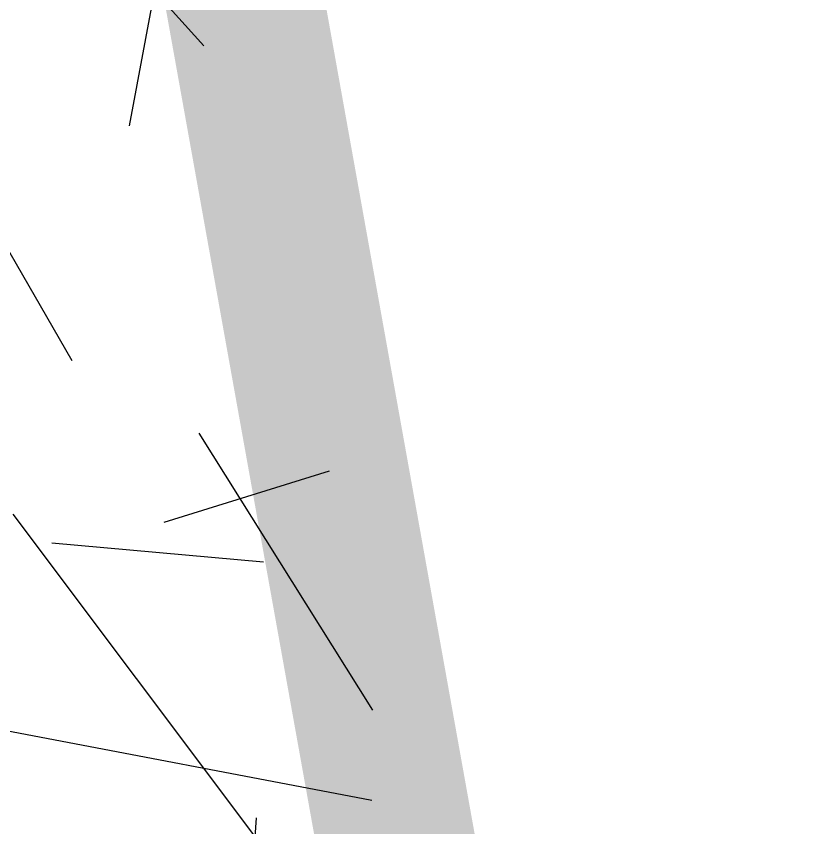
# Model space of a CAD drawing. Extents: x 2498567 to 2501210, y 7092229 to 7094464.
# Drawn here: x 2499266.35 to 2499271.87, y 7093070.28 to 7093075.86 of the extents above; entities that cross this region are included whole.
import ezdxf

# ---------------------------------------------------------------- set-up
doc = ezdxf.new("R2010")
doc.units = 0
doc.header["$MEASUREMENT"] = 0
doc.linetypes.add('HIDDEN', pattern=[0.375, 0.25, -0.125])
doc.layers.add('LEGEND', color=7, linetype='Continuous')
doc.layers.add('LIMITS OF DISTURBANCE', color=1, linetype='HIDDEN')

# ---------------------------------------------------------------- blocks, each defined once
blk = doc.blocks.new('A$C1BCF5D60')
at = {"layer": 'LEGEND'}
h = blk.add_hatch(dxfattribs=at)
h.set_pattern_fill('GRAVEL', color=4, scale=10.8528510774122, angle=129.124400926721, style=0)
h.set_pattern_definition([(357.1372009267208, (15916.31311800191, 4738.833656704053), (130.5603372701715, -5.72122700219149), [1.460099172550726, -144.5500785509477]), (314.0941009267209, (15917.77139755059, 4738.760732345283), (-90.59793670867468, 94.18465577008551), [2.50557602254, -248.0519502615025]), (261.6348009267209, (15919.51487543993, 4736.96123461239), (24.13137186543606, 159.5243702756268), [1.766713921189779, -174.9048952548096]), (36.39810092672096, (15924.29053010559, 4735.389722683467), (-175.2361991529803, -128.5449724335957), [2.281681704812985, -225.8864453650813]), (61.95810092672095, (15926.12708634464, 4736.74365421664), (-66.79162189234482, -124.2756629381569), [2.237369513863911, -221.4998857523574]), (126.3981009267209, (15927.17891505966, 4738.718367442489), (128.5449724335956, -175.2361991529803), [2.281681704812986, -225.8864453650813]), (166.8186009267209, (15925.82498351811, 4740.554923688993), (173.2207922665353, -40.97016353500707), [3.017407332201836, -298.7230871252582]), (201.3797009267209, (15922.88707775576, 4741.242994899862), (-233.164367795228, -91.72485206060531), [2.848743173607774, -282.0256718628293]), (250.5540009267209, (15920.23437031778, 4740.204492719844), (-54.66637152650074, -156.3820573726983), [2.289408934780087, -226.6517341588033]), (304.3608009267209, (15919.47218211321, 4738.045679653995), (-66.91106289810162, 99.46157073667408), [2.613713830675332, -128.0719234388359]), (351.5218009267209, (15920.94736615336, 4735.888059225865), (174.7919899139877, -25.70253488157283), [3.380098762357875, -334.6300270890044]), (267.9385009267204, (15917.59498941107, 4743.793411198072), (-2.578841289585853, -100.0251100609185), [1.153668922379991, -114.2137116939175]), (300.5936009267209, (15917.55348873371, 4742.640483993106), (-72.18794015380111, 123.148678054099), [2.19484804334261, -217.2904772277702]), (354.1244009267209, (15918.67055009259, 4740.751157415099), (8.419402959324149, 6.848218981131218), [1.534821052218696, -13.81342202852151]), (332.3230009267209, (15918.13959723478, 4739.340013362467), (-51.07989433117261, 28.40055670250944), [0.826531432353558, -81.8263187760231]), (60.92580092672092, (15918.87155442731, 4738.956101847813), (-18.40998711138885, -28.96405205592868), [1.168884619590526, -57.27550915270195]), (160.0882009267209, (15919.43956578476, 4739.977699548006), (-37.38345865989518, 11.56173367895857), [1.898478386120638, -61.38397530941818]), (290.6895009267208, (15917.65458722599, 4740.624270084314), (-5.277049790059991, 23.6870102937917), [1.372787985632939, -32.94694421374378]), (145.5139009267209, (15922.84352019895, 4734.072849632241), (-93.74032335766616, 63.64942138768016), [1.92312521091744, -190.389884259125]), (199.4706009267209, (15921.25835331995, 4735.161736856215), (120.0062567747704, 41.65283870511102), [1.613395694019175, -159.7258372695149]), (62.32300092672091, (15915.97070715949, 4739.254626709968), (-28.40055670250944, -51.07989433117261), [1.653052011856037, -80.99979819652059]), (112.7349009267209, (15916.73853020091, 4740.718541109934), (43.22404399189125, -104.7386227099313), [1.92312521091744, -190.3898842591251]), (108.5684009267209, (15928.06354842894, 4738.318744103424), (17.40232994144542, -55.79342360623096), [1.854535192108196, -90.87226782470589]), (63.89950092672092, (15927.47299774829, 4740.076741156168), (-58.37240188323283, -117.4273449229066), [1.553889511561723, -153.8352895544831]), (195.925800926721, (15924.3216253384, 4746.187037578784), (-55.79344230174243, -17.4022705995037), [1.653052011856039, -80.99979819652069]), (146.4784009267209, (15922.73201628309, 4745.733451241627), (122.7043881607795, -82.05939180281959), [1.819274278957684, -180.1076652385122]), (198.568400926721, (15927.6772515974, 4742.061531396583), (55.79342360623096, 17.40232994144539), [0.9272675960540986, -91.79953542076005]), (230.4343009267209, (15924.73251835164, 4745.681873553433), (-26.8294071026448, -35.81225301744154), [0.5533868764372472, -54.78550697145794]), (295.0882009267208, (15924.38003050443, 4745.255268715322), (-12.12527032683308, 32.10640921710102), [2.237369513863908, -42.51007502766964]), (315.1334009267208, (15925.32870385796, 4743.228977798484), (-76.90156152128333, 77.34578925434822), [2.073437198339599, -205.2699896086413]), (72.8145009267209, (15920.19731181581, 4740.594039062038), (-9.990570983645082, -22.11584228513623), [1.56521988808654, -37.56528816692804]), (122.2816009267209, (15920.6597825163, 4742.089377124794), (-99.58081426231055, 156.8262891702904), [2.732682784185905, -270.5351289618084]), (190.069800926721, (15919.20031030895, 4744.399673710577), (86.32867334959019, 14.25991902252066), [1.117366135526047, -110.619573002611]), (219.124400926721, (15918.1001534299, 4744.20430420991), (-1.571183491991846, -15.26761721590722), [0.6511710646447315, -10.20168001276746]), (249.3808009267209, (15925.21308618179, 4742.855143272318), (31.54299072292421, 81.61509321767255), [1.507721483078413, -149.2649043502103]), (177.137200926721, (15924.68213331932, 4741.443999223411), (-130.5603372701715, 5.721227002191469), [2.920198345101453, -143.089979378397]), (129.1244009267209, (15921.7655742201, 4741.589847926982), (-15.26761721590722, 1.571183491991842), [2.821741280127172, -8.031109797285023]), (94.42920092672088, (15919.9850378288, 4743.778892016038), (9.546254338609124, -132.1315321976867), [1.715987695253952, -169.8826515959283]), (23.17900092672087, (15919.85251567094, 4745.489753585309), (40.5258185859686, 18.97346889328071), [1.580196822573372, -77.42975283460598]), (336.7704009267209, (15921.3051603972, 4746.11172792688), (214.3101601436073, -91.48634998297533), [2.572831140666707, -254.7107061871959]), (304.5505009267209, (15923.66941997595, 4745.096957704984), (80.60746644604922, -116.3003905611787), [2.721884197363902, -269.4662425120472])])
edge = h.paths.add_edge_path()
edge.add_line((-6.809583894908428, 72.01248477958143), (-2.776256616227329, 6.908275905996561))
edge.add_arc((16.66211121528963, -1.571592630827153), 21.20750608523232, 106.01303981773691, 156.4310592008115, ccw=False)
edge.add_line((10.81189087033272, 18.81303972471505), (60.02953286515549, 28.71780972462147))
edge.add_line((60.02953286515549, 28.71780972462147), (52.39475919539109, 63.28317372594029))
edge.add_line((52.39475919539109, 63.28317372594029), (6.887870620936155, 58.48003026843071))
edge.add_arc((19.70345759269368, 85.1503369742174), 29.58960170754942, 206.3595259812651, 244.3348346333404, ccw=False)
at = {"layer": 'LEGEND', "color": 4, "const_width": 1.08528510774122}
blk.add_lwpolyline([(-6.809583894908428, 72.01248477958143), (-2.776256616227329, 6.908275905996561, -0.2236090371351694), (10.81189087033272, 18.81303972471505), (60.02953286515549, 28.71780972462147), (52.39475919539109, 63.28317372594029), (6.887870620936155, 58.48003026843071, -0.1672318577486405)], format="xyb", close=True, dxfattribs=at)

msp = doc.modelspace()

# ---------------------------------------------------------------- block references
at = {"layer": 'LIMITS OF DISTURBANCE', "rotation": 357.7256806087934}
msp.add_blockref('A$C1BCF5D60', (2499210.115531492, 7093031.180392611), dxfattribs=at)

doc.saveas('drawing.dxf')
